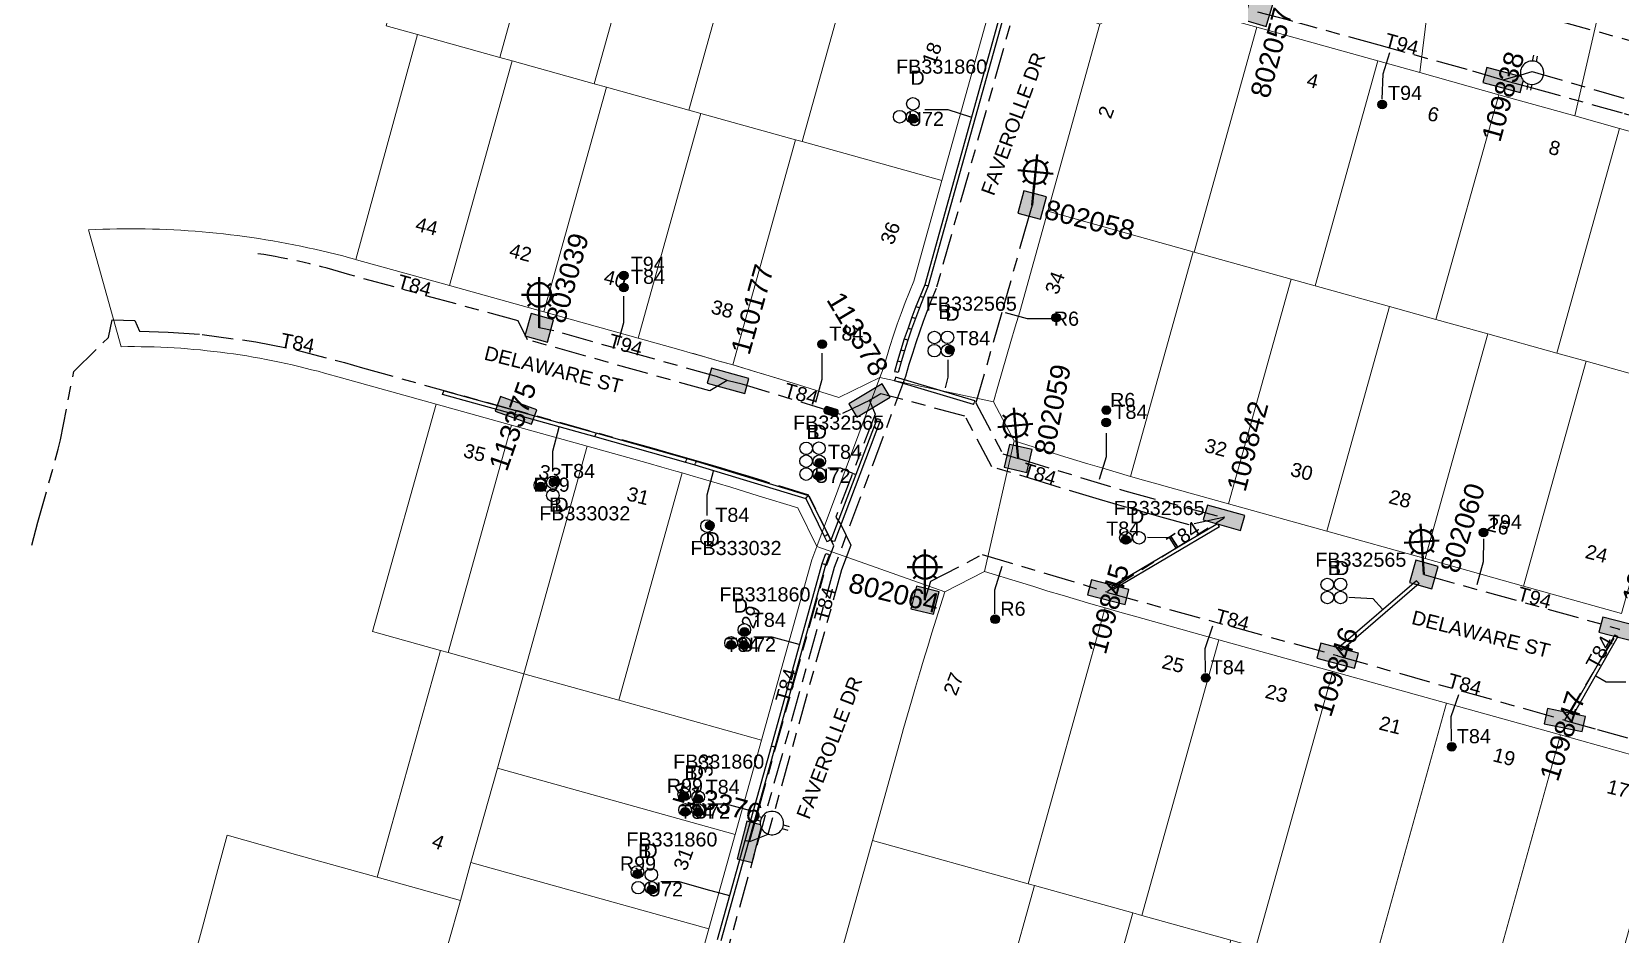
# Model space of a CAD drawing. Header units: metres. Extents: x 289087 to 291245, y 6227587 to 6229773.
# Drawn here: x 290115 to 290317.4, y 6228362.6 to 6228477.6 of the extents above; entities that cross this region are included whole.
import ezdxf
from ezdxf.enums import TextEntityAlignment as Align

# ---------------------------------------------------------------- set-up
doc = ezdxf.new("R2010")
doc.units = ezdxf.units.M
doc.linetypes.add('Cable Exist UG', pattern=[8.2, 4, -1.2, 1.8, -1.2])
for name, color, linetype in [('_User Ducts Config', 7, 'Continuous'), ('Duct_SP_EXT', 7, 'Continuous'), ('Equip_LV_EXT', 7, 'Continuous'), ('Equip_SP_SL_EXT', 7, 'Continuous'), ('Mains_HV_EXT', 7, 'Continuous'), ('Mains_LV_EXT', 7, 'Continuous'), ('Mains_LV_SL_EXT', 7, 'Continuous'), ('SupportsUG_SP_LV_EXT', 7, 'Continuous'), ('SupportsUG_SP_LV_SL_EXT', 7, 'Continuous')]:
    doc.layers.add(name, color=color, linetype=linetype)
doc.layers.add('Cadastre Land Parcels_SP_EXT', color=9, linetype='Continuous', lineweight=5)
doc.layers.add('Cadastre Roads_SP_EXT', color=9, linetype='Continuous', lineweight=5)
doc.styles.add('COLUMN_LABEL', font='arial.ttf')
doc.styles.add('iecARIAL', font='arial.ttf', dxfattribs={"height": 2})
doc.styles.add('POLE_LABEL', font='arial.ttf')
doc.styles.get("Standard").update_dxf_attribs({"font": 'arial.ttf'})

# ---------------------------------------------------------------- blocks, each defined once
blk = doc.blocks.new('COLUMN_EXT')
blk.add_hatch(color=256).paths.add_polyline_path([(-1.49, 1.48), (-1.49, -1.49), (1.48, -1.49), (1.48, 1.48)])
blk.add_lwpolyline([(-1.49, -1.49), (1.48, -1.49), (1.48, 1.48), (-1.49, 1.48)], close=True)
for tag, height, style, flags, p in [('ASSET_NUM', 2.5, 'COLUMN_LABEL', 8, (2, 2)), ('STRUCTURE_PLANT_NUMBER', 0.2, 'POLE_LABEL', 9, (1.81, 0.03)), ('STREET_CODE', 0.2, 'COLUMN_LABEL', 9, (1.81, -0.2))]:
    blk.add_attdef(tag, text='', height=height, dxfattribs=dict(style=style, flags=flags)).set_placement(p, align=Align.MIDDLE_LEFT)
at = {"flags": 9}
for tag, p in [('COLUMN_TYPE', (1.81, -0.4)), ('OWNED_BY', (1.81, -0.6)), ('STATE', (1.81, -0.8)), ('USAGE', (1.81, -1)), ('STREETNAME', (1.81, -1.6)), ('SUBURB', (1.81, -1.8)), ('LEGEND', (1.81, -1.2)), ('LOCATION', (1.81, -1.4)), ('NOTES', (1.81, -2))]:
    blk.add_attdef(tag, text='', height=0.2, dxfattribs=at).set_placement(p, align=Align.MIDDLE_LEFT)
at = {"flags": 1}
blk.add_attdef('Z', (1.81, -2.35), '', height=0.2, dxfattribs=at)
blk = doc.blocks.new('PILLAR_EXT')
blk.add_hatch(color=256).paths.add_polyline_path([(-2.475, 0.99), (-2.475, -0.99), (2.475, -0.99), (2.475, 0.99)])
blk.add_lwpolyline([(-2.475, -0.99), (2.475, -0.99), (2.475, 0.99), (-2.475, 0.99)], close=True)
at = {"style": 'iecARIAL', "flags": 8}
blk.add_attdef('ASSET_NUM', (1.5, 3.5), '', height=2.5, dxfattribs=at)
for tag, p, flags in [('OWNED_BY', (0, -0.2), 9), ('STATE', (0, -0.4), 9), ('SUPPORT_TYPE', (0, -0.6), 9), ('STREETNAME', (0, -1.8), 9), ('SUBURB', (0, -2), 1), ('USAGE', (0, -0.8), 9), ('LEGEND', (0, -1), 9), ('LOCATION', (0, -1.2), 9), ('NOTES', (0, -1.4), 9), ('PARENT', (0, -1.6), 9)]:
    blk.add_attdef(tag, p, '', height=0.2, dxfattribs=dict(flags=flags))
blk = doc.blocks.new('DUCT_EXT')
blk.add_circle((0, 0.8), 0.8)
at = {"flags": 1}
blk.add_attdef('Z', (0, 0), '', height=0.2, dxfattribs=at)
at = {"flags": 9}
for tag, p in [('DUCT_CODE', (0, 0)), ('XSECT_TYPE', (0, -0.2)), ('STATE', (0, -0.6)), ('FB_REFERENCE', (0, -0.4)), ('NOTES', (0, -0.8))]:
    blk.add_attdef(tag, text='', height=0.2, dxfattribs=at).set_placement(p, align=Align.MIDDLE_LEFT)
blk = doc.blocks.new('SL_LANTERN_EXT')
at = {"lineweight": 40}
for p, q in [((0, 1.97), (0, 6.47)), ((-2.25, 4.22), (2.25, 4.22)), ((-1.46, 5.68), (-1.06, 5.28)), ((1.46, 5.68), (1.06, 5.28)), ((-1.46, 2.76), (-1.06, 3.16)), ((0, 0), (0, 2.72)), ((1.46, 2.76), (1.06, 3.16))]:
    blk.add_line(p, q, dxfattribs=at)
blk.add_circle((0, 4.22), 1.5, dxfattribs=at)
at = {"style": 'iecARIAL', "flags": 9}
blk.add_attdef('ASSET_NUM', (1.5, 1.5), '', height=2.5, dxfattribs=at)
for tag, p, height, flags in [('OPERATING_VOLTAGE', (0.98, -1.65), 0.2, 9), ('ORIENTATION', (0.98, -1.85), 0.2, 9), ('OWNED_BY', (0.98, -2.05), 0.2, 9), ('CONSTRUCTED_VOLTAGE', (0.98, -0.65), 0.2, 9), ('CONTROL_TYPE', (0.98, -0.85), 0.2, 9), ('LANTERN_PURPOSE', (0.98, -1.05), 0.2, 9), ('LANTERN_TYPE', (0.98, -1.25), 0.2, 9), ('NO_PHASES', (0.98, -1.45), 0.2, 9), ('LNUMBER', (2.18, -3.25), 2.5, 8), ('STATE', (0.98, -2.25), 0.2, 9), ('USAGE', (0.98, -2.45), 0.2, 9), ('CEXIST', (0.98, -2.65), 0.2, 9), ('CNEW', (0.98, -2.85), 0.2, 9), ('CNUMBER', (0.98, -3.05), 0.2, 9), ('CREMOVE', (0.98, -3.25), 0.2, 9), ('CREPLACE', (0.98, -3.45), 0.2, 9), ('LKINGHEIGHT', (0.98, -3.65), 0.2, 9), ('LBRACKET', (0.98, -3.85), 0.2, 9), ('LBRACKETVOCAB', (0.98, -4.05), 0.2, 9), ('LCATEGORY', (0.98, -4.25), 0.2, 9), ('LCHARGE1', (0.98, -4.45), 0.2, 9), ('LCHARGE1PERCENT', (0.98, -4.65), 0.2, 9), ('LCHARGE2', (0.98, -4.85), 0.2, 9), ('LCHARGE2PERCENT', (0.98, -5.05), 0.2, 9), ('LCHARGE3', (0.98, -5.25), 0.2, 9), ('LCHARGE3PERCENT', (0.98, -5.45), 0.2, 9), ('LEXIST', (0.98, -5.65), 0.2, 9), ('LLAMP', (0.98, -5.85), 0.2, 9), ('LLAMPVOCAB', (0.98, -6.05), 0.2, 9), ('LMAST', (0.98, -6.25), 0.2, 9), ('LMASTVOCAB', (0.98, -6.45), 0.2, 9), ('LNEW', (0.98, -6.65), 0.2, 9), ('LANTNUMBER', (0.98, -6.85), 0.2, 9), ('LOUTREACH', (0.98, -7.25), 0.2, 9), ('LOUTREACHVOCAB', (0.98, -7.45), 0.2, 9), ('LRATECODE', (0.98, -7.65), 0.2, 9), ('LREMOVE', (0.98, -7.85), 0.2, 9), ('LREPLACE', (0.98, -8.05), 0.2, 9), ('LTYPE', (0.98, -8.25), 0.2, 9), ('STREETNAME', (0.98, -9.25), 0.2, 9), ('SUBURB', (0.98, -9.45), 0.2, 1), ('LTYPEVOCAB', (0.98, -8.45), 0.2, 9), ('LEGEND', (0.98, -8.65), 0.2, 9), ('LOCATION', (0.98, -8.85), 0.2, 9), ('NOTES', (0.98, -9.05), 0.2, 9)]:
    blk.add_attdef(tag, p, '', height=height, dxfattribs=dict(flags=flags))
blk = doc.blocks.new('LV_STJ_EXT')
h = blk.add_hatch(color=256)
edge = h.paths.add_edge_path()
edge.add_ellipse((-0.59, 0.13), major_axis=(0.226, 0.226), ratio=1, start_angle=45, end_angle=135)
edge.add_line((-0.91, 0.13), (-0.91, -0.13))
edge.add_ellipse((-0.59, -0.13), major_axis=(0.226, 0.226), ratio=1, start_angle=135, end_angle=225)
edge.add_line((-0.59, -0.45), (0.59, -0.45))
edge.add_ellipse((0.59, -0.13), major_axis=(-0.226, 0.226), ratio=1, start_angle=135, end_angle=225)
edge.add_line((0.91, -0.13), (0.91, 0.13))
edge.add_ellipse((0.59, 0.13), major_axis=(-0.226, 0.226), ratio=1, start_angle=225, end_angle=315)
edge.add_line((0.59, 0.45), (-0.59, 0.45))
blk.add_lwpolyline([(-0.91, 0.13), (-0.91, -0.13, 0.414214), (-0.59, -0.45), (0.59, -0.45, 0.414214), (0.91, -0.13), (0.91, 0.13, 0.414214), (0.59, 0.45), (-0.59, 0.45, 0.414214)], format="xyb", close=True)
at = {"flags": 1}
blk.add_attdef('Z', (0, 0), '', height=0.2, dxfattribs=at)
at = {"flags": 9}
for tag, p in [('ORIENTATION', (0, 0)), ('USAGE', (0, -0.2)), ('LEGEND', (0, -0.4)), ('NOTES', (0, -0.6))]:
    blk.add_attdef(tag, text='', height=0.2, dxfattribs=at).set_placement(p, align=Align.MIDDLE_LEFT)
blk = doc.blocks.new('LV_UG_LINKS_OPEN_EXT')
for p, q in [((-0.25, 1.47), (-0.25, 2.22)), ((0.25, 1.47), (0.25, 2.22)), ((-0.25, -1.47), (-0.25, -2.22)), ((0.25, -1.47), (0.25, -2.22))]:
    blk.add_line(p, q)
at = {"flags": 9}
for tag, p in [('ACTUAL_STATUS', (0, 0)), ('CONSTRUCTED_VOLTAGE', (0, -0.2)), ('OPERATING_VOLTAGE', (0, -0.6)), ('ORIENTATION', (0, -0.8)), ('STATE', (0, -1)), ('SWITCH_TYPE', (0, -1.2)), ('NO_PHASES', (0, -0.4)), ('USAGE', (0, -1.4)), ('NOTES', (0, -1.6))]:
    blk.add_attdef(tag, text='', height=0.2, dxfattribs=at).set_placement(p, align=Align.MIDDLE_LEFT)
at = {"flags": 1}
blk.add_attdef('Z', (0, 0), '', height=0.2, dxfattribs=at)
blk.add_wipeout([(-0.25, 1.47), (-0.43, 1.43), (-0.61, 1.36), (-0.77, 1.28), (-0.93, 1.17), (-1.07, 1.05), (-1.19, 0.9), (-1.29, 0.75), (-1.38, 0.58), (-1.44, 0.4), (-1.48, 0.22), (-1.49, 0.03), (-1.49, -0.16), (-1.45, -0.34), (-1.4, -0.52), (-1.32, -0.69), (-1.23, -0.85), (-1.11, -1), (-0.98, -1.13), (-0.83, -1.24), (-0.66, -1.34), (-0.49, -1.41), (-0.31, -1.46), (-0.13, -1.49), (0.06, -1.49), (0.25, -1.47), (0.43, -1.43), (0.61, -1.36), (0.77, -1.28), (0.93, -1.17), (1.07, -1.05), (1.19, -0.9), (1.29, -0.75), (1.38, -0.58), (1.44, -0.4), (1.48, -0.22), (1.49, -0.03), (1.49, 0.16), (1.45, 0.34), (1.4, 0.52), (1.32, 0.69), (1.23, 0.85), (1.11, 1), (0.98, 1.13), (0.83, 1.24), (0.66, 1.34), (0.49, 1.41), (0.31, 1.46), (0.13, 1.49), (-0.06, 1.49)])
blk.add_lwpolyline([(0, -1.49, 1), (0, 1.49, 1)], format="xyb", close=True)
blk = doc.blocks.new('CABLE_LARGE_EXT')
h = blk.add_hatch(color=256)
edge = h.paths.add_edge_path()
edge.add_arc((0, 0.55), 0.55, 0, 360)
blk.add_circle((0, 0.55), 0.55)
at = {"flags": 1}
blk.add_attdef('Z', (0, 0), '', height=0.2, dxfattribs=at)
at = {"flags": 9}
for tag, p in [('COND_CODE', (0, 0)), ('STATE', (0, -0.4)), ('XSECT_SIZE', (0, -0.6)), ('FB_REFERENCE', (0, -0.2)), ('NOTES', (0, -0.8))]:
    blk.add_attdef(tag, text='', height=0.2, dxfattribs=at).set_placement(p, align=Align.MIDDLE_LEFT)

msp = doc.modelspace()

# ---------------------------------------------------------------- linework, layer by layer
at = {"layer": '_User Ducts Config'}
for points in [[(290287.1, 6228468.99), (290287.19, 6228472.22), (290288.05, 6228474.94)], [(290228.8, 6228467.69), (290231.72, 6228467.69), (290234.6, 6228466.77)], [(290190.41, 6228443.88), (290190.41, 6228440.52), (290189.61, 6228437.63)], [(290244.95, 6228440.99), (290241.9, 6228440.99), (290239.08, 6228441.78)], [(290215.68, 6228436.64), (290215.68, 6228433.28), (290214.86, 6228430.35)], [(290231.74, 6228435.79), (290231.74, 6228433.59), (290231.38, 6228432.2)], [(290181.4, 6228421.53), (290181.4, 6228424.13), (290182.21, 6228427.18)], [(290251.91, 6228426.43), (290251.9, 6228423.4), (290251.03, 6228420.54)], [(290216.45, 6228422.03), (290218.06, 6228422.02), (290219.87, 6228421.22)], [(290201.06, 6228415.95), (290201.08, 6228418.56), (290201.88, 6228421.61)], [(290257.19, 6228413.17), (290259.94, 6228413.15), (290260.73, 6228411.88)], [(290299.99, 6228412.96), (290299.97, 6228410.02), (290299.15, 6228407.12)], [(290237.72, 6228403.41), (290237.72, 6228406.45), (290238.67, 6228409.49)], [(290282.85, 6228405.54), (290285.87, 6228405.35), (290287.12, 6228403.99)], [(290264.55, 6228395.94), (290264.52, 6228399), (290265.5, 6228401.86)], [(290207, 6228400.48), (290209.32, 6228400.49), (290212.73, 6228399.54)], [(290318.12, 6228394.69), (290315.64, 6228394.7), (290314.33, 6228395.45)], [(290295.9, 6228387.16), (290295.86, 6228390.31), (290296.86, 6228393.14)], [(290195.16, 6228369.27), (290197.48, 6228369.27), (290200.89, 6228368.32), (290203.9, 6228367.49)]]:
    msp.add_lwpolyline(points, dxfattribs=at)
at = {"layer": 'Cadastre Land Parcels_SP_EXT', "linetype": 'Continuous'}
for points in [[(290182.6, 6228503), (290177.52, 6228504.42), (290176.84, 6228504.61), (290176.16, 6228504.81), (290175.48, 6228505.02), (290174.81, 6228505.24), (290174.13, 6228505.46), (290173.46, 6228505.69), (290172.79, 6228505.93), (290172.13, 6228506.17), (290171.46, 6228506.43), (290170.8, 6228506.69), (290170.14, 6228506.95), (290169.49, 6228507.23), (290168.84, 6228507.51), (290168.35, 6228507.73), (290160.17, 6228478.37), (290164.15, 6228477.26), (290174.62, 6228474.34), (290182.6, 6228503)], [(290194.65, 6228499.64), (290182.6, 6228503), (290174.62, 6228474.34), (290176.19, 6228473.9), (290186.66, 6228470.98), (290194.65, 6228499.64)], [(290206.69, 6228496.29), (290194.65, 6228499.64), (290186.66, 6228470.98), (290188.23, 6228470.54), (290198.71, 6228467.62), (290206.69, 6228496.29)], [(290221.14, 6228492.26), (290206.69, 6228496.29), (290198.71, 6228467.62), (290200.27, 6228467.19), (290212.31, 6228463.84), (290213.15, 6228463.61), (290221.14, 6228492.26)], [(290237.88, 6228483.44), (290236.97, 6228486.43), (290234.63, 6228488.5), (290221.14, 6228492.26), (290213.15, 6228463.61), (290230.97, 6228458.64), (290237.88, 6228483.44)], [(290271.11, 6228478.18), (290257.27, 6228482.04), (290251.11, 6228478.56), (290244.46, 6228454.73), (290262.98, 6228449.57), (290263.12, 6228449.52), (290271.11, 6228478.18)], [(290176.19, 6228473.9), (290174.62, 6228474.34), (290164.15, 6228477.26), (290156.27, 6228448.58), (290156.38, 6228448.55), (290168.21, 6228445.25), (290176.19, 6228473.9)], [(290286.52, 6228473.88), (290271.11, 6228478.18), (290263.12, 6228449.52), (290275.49, 6228446.07), (290278.53, 6228445.23), (290286.52, 6228473.88)], [(290188.23, 6228470.54), (290186.66, 6228470.98), (290176.19, 6228473.9), (290168.21, 6228445.25), (290180.25, 6228441.89), (290188.23, 6228470.54)], [(290301.93, 6228469.58), (290291.87, 6228472.39), (290286.52, 6228473.88), (290278.53, 6228445.23), (290288.02, 6228442.58), (290293.94, 6228440.93), (290301.93, 6228469.58)], [(290200.27, 6228467.19), (290198.71, 6228467.62), (290188.23, 6228470.54), (290180.25, 6228441.89), (290192.28, 6228438.53), (290200.27, 6228467.19)], [(290317.34, 6228465.29), (290311.63, 6228466.88), (290301.93, 6228469.58), (290293.94, 6228440.93), (290300.54, 6228439.09), (290309.36, 6228436.63), (290317.34, 6228465.29)], [(290212.31, 6228463.84), (290200.27, 6228467.19), (290192.28, 6228438.53), (290197.47, 6228437.09), (290199.18, 6228436.61), (290200.89, 6228436.12), (290202.61, 6228435.63), (290204.31, 6228435.13), (290212.31, 6228463.84)], [(290332.75, 6228461), (290317.34, 6228465.29), (290309.36, 6228436.63), (290313.06, 6228435.6), (290324.77, 6228432.34), (290332.75, 6228461)], [(290223.08, 6228433.54), (290223.49, 6228434.62), (290223.9, 6228436.06), (290224.34, 6228437.49), (290224.79, 6228438.91), (290225.27, 6228440.31), (290225.77, 6228441.71), (290226.3, 6228443.09), (290226.84, 6228444.47), (290227.4, 6228445.83), (290230.97, 6228458.64), (290213.15, 6228463.61), (290212.31, 6228463.84), (290204.31, 6228435.13), (290205.86, 6228434.68), (290207.41, 6228434.21), (290208.95, 6228433.74), (290210.5, 6228433.27), (290212.04, 6228432.79), (290217.86, 6228430.98), (290223.08, 6228433.54)], [(290262.98, 6228449.57), (290244.46, 6228454.73), (290240.89, 6228441.91), (290240.32, 6228440.01), (290239.75, 6228438.1), (290239.19, 6228436.19), (290238.64, 6228434.28), (290238.09, 6228432.37), (290237.55, 6228430.45), (290240.2, 6228425.44), (290245.96, 6228423.65), (290247.76, 6228423.09), (290249.57, 6228422.54), (290251.37, 6228422), (290253.18, 6228421.46), (290254.99, 6228420.92), (290262.98, 6228449.57)], [(290275.49, 6228446.07), (290263.12, 6228449.52), (290262.98, 6228449.57), (290254.99, 6228420.92), (290256.67, 6228420.44), (290258.36, 6228419.96), (290260.04, 6228419.49), (290267.51, 6228417.42), (290275.49, 6228446.07)], [(290288.02, 6228442.58), (290278.53, 6228445.23), (290275.49, 6228446.07), (290267.51, 6228417.42), (290280.03, 6228413.93), (290288.02, 6228442.58)], [(290300.54, 6228439.09), (290293.94, 6228440.93), (290288.02, 6228442.58), (290280.03, 6228413.93), (290292.55, 6228410.44), (290300.54, 6228439.09)], [(290313.06, 6228435.6), (290309.36, 6228436.63), (290300.54, 6228439.09), (290292.55, 6228410.44), (290305.08, 6228406.95), (290313.06, 6228435.6)], [(290325.59, 6228432.11), (290324.77, 6228432.34), (290313.06, 6228435.6), (290305.08, 6228406.95), (290317.6, 6228403.45), (290325.59, 6228432.11)], [(290176.14, 6228427.45), (290166.51, 6228430.13), (290158.43, 6228401.15), (290167.09, 6228398.74), (290168.05, 6228398.47), (290176.14, 6228427.45)], [(290185.77, 6228424.77), (290176.14, 6228427.45), (290168.05, 6228398.47), (290177.68, 6228395.78), (290185.77, 6228424.77)], [(290197.89, 6228421.37), (290197.07, 6228421.61), (290195.3, 6228422.11), (290193.53, 6228422.6), (290185.77, 6228424.77), (290177.68, 6228395.78), (290189.81, 6228392.39), (290197.89, 6228421.37)], [(290214.38, 6228410.27), (290215.02, 6228411.98), (290212.6, 6228416.9), (290207.58, 6228418.46), (290205.83, 6228419.01), (290204.09, 6228419.54), (290202.34, 6228420.07), (290200.59, 6228420.59), (290198.83, 6228421.1), (290197.89, 6228421.37), (290189.81, 6228392.39), (290207.98, 6228387.32), (290214.38, 6228410.27)], [(290251.76, 6228404.17), (290249.94, 6228404.69), (290248.12, 6228405.23), (290246.31, 6228405.77), (290244.49, 6228406.31), (290242.68, 6228406.87), (290240.87, 6228407.43), (290236.42, 6228408.81), (290231.36, 6228406.2), (290230.8, 6228404.47), (290230.25, 6228402.73), (290229.71, 6228401), (290229.17, 6228399.26), (290228.64, 6228397.52), (290228.12, 6228395.78), (290227.6, 6228394.04), (290227.09, 6228392.29), (290226.59, 6228390.54), (290226.09, 6228388.79), (290225.61, 6228387.04), (290222.11, 6228374.52), (290241.95, 6228368.99), (290251.76, 6228404.17)], [(290266.27, 6228400.11), (290255.51, 6228403.11), (290253.64, 6228403.63), (290251.76, 6228404.17), (290241.95, 6228368.99), (290242.77, 6228368.77), (290255.29, 6228365.28), (290256.47, 6228364.95), (290266.27, 6228400.11)], [(290280.79, 6228396.06), (290266.27, 6228400.11), (290256.47, 6228364.95), (290267.81, 6228361.79), (290270.98, 6228360.9), (290280.79, 6228396.06)], [(290170.96, 6228371.69), (290174.32, 6228383.74), (290177.68, 6228395.78), (290168.05, 6228398.47), (290167.09, 6228398.74), (290159.02, 6228369.83), (290169.62, 6228366.88), (290170.96, 6228371.69)], [(290207.98, 6228387.32), (290189.81, 6228392.39), (290177.68, 6228395.78), (290174.32, 6228383.74), (290204.63, 6228375.29), (290207.98, 6228387.32)], [(290295.3, 6228392.02), (290280.79, 6228396.06), (290270.98, 6228360.9), (290280.33, 6228358.29), (290285.5, 6228356.85), (290295.3, 6228392.02)], [(290309.82, 6228387.97), (290295.3, 6228392.02), (290285.5, 6228356.85), (290292.85, 6228354.8), (290300.02, 6228352.81), (290309.82, 6228387.97)], [(290324.33, 6228383.92), (290309.82, 6228387.97), (290300.02, 6228352.81), (290305.38, 6228351.31), (290314.53, 6228348.76), (290324.33, 6228383.92)], [(290204.63, 6228375.29), (290174.32, 6228383.74), (290170.96, 6228371.69), (290201.27, 6228363.25), (290204.63, 6228375.29)], [(290242.77, 6228368.77), (290241.95, 6228368.99), (290222.11, 6228374.52), (290213.38, 6228343.21), (290216.16, 6228338.29), (290232.96, 6228333.6), (290242.77, 6228368.77)], [(290255.29, 6228365.28), (290242.77, 6228368.77), (290232.96, 6228333.6), (290245.49, 6228330.11), (290255.29, 6228365.28)], [(290267.81, 6228361.79), (290256.47, 6228364.95), (290255.29, 6228365.28), (290245.49, 6228330.11), (290258.01, 6228326.62), (290267.81, 6228361.79)]]:
    msp.add_lwpolyline(points, close=True, dxfattribs=at)
msp.add_lwpolyline([(290197.15, 6228348.46), (290201.27, 6228363.25), (290170.96, 6228371.69), (290169.62, 6228366.88), (290168.07, 6228361.35)], dxfattribs=at)
at = {"layer": 'Cadastre Roads_SP_EXT', "linetype": 'Continuous'}
for points in [[(290293.63, 6228486.6), (290282.06, 6228489.82), (290270.02, 6228493.16), (290260.39, 6228495.83), (290257.27, 6228482.04), (290271.11, 6228478.18), (290286.52, 6228473.88), (290291.87, 6228472.39), (290293.63, 6228486.6)], [(290238.09, 6228432.37), (290238.64, 6228434.28), (290239.19, 6228436.19), (290239.75, 6228438.1), (290240.32, 6228440.01), (290240.89, 6228441.91), (290244.46, 6228454.73), (290251.11, 6228478.56), (290237.88, 6228483.44), (290230.97, 6228458.64), (290227.4, 6228445.83), (290226.84, 6228444.47), (290226.3, 6228443.09), (290225.77, 6228441.71), (290225.27, 6228440.31), (290224.79, 6228438.91), (290224.34, 6228437.49), (290223.9, 6228436.06), (290223.49, 6228434.62), (290223.08, 6228433.54), (290237.55, 6228430.45), (290238.09, 6228432.37)], [(290363, 6228467.26), (290354.31, 6228469.68), (290339.86, 6228473.71), (290325.41, 6228477.74), (290314.82, 6228480.69), (290311.63, 6228466.88), (290317.34, 6228465.29), (290332.75, 6228461), (290348.16, 6228456.71), (290360.67, 6228453.22), (290363, 6228467.26)], [(290212.04, 6228432.79), (290210.5, 6228433.27), (290210.23, 6228433.35), (290208.95, 6228433.74), (290208.41, 6228433.91), (290207.41, 6228434.21), (290206.6, 6228434.45), (290205.86, 6228434.68), (290204.78, 6228435), (290204.31, 6228435.13), (290202.95, 6228435.53), (290202.61, 6228435.63), (290201.13, 6228436.06), (290200.89, 6228436.12), (290199.3, 6228436.58), (290199.18, 6228436.61), (290197.47, 6228437.09), (290192.28, 6228438.53), (290180.25, 6228441.89), (290168.21, 6228445.25), (290156.38, 6228448.55), (290156.27, 6228448.58), (290155.5, 6228448.79), (290154.62, 6228449.02), (290153.74, 6228449.25), (290152.85, 6228449.47), (290151.96, 6228449.68), (290151.08, 6228449.88), (290150.19, 6228450.08), (290149.29, 6228450.27), (290148.4, 6228450.45), (290147.5, 6228450.62), (290146.61, 6228450.78), (290145.71, 6228450.94), (290144.81, 6228451.1), (290143.91, 6228451.24), (290143.02, 6228451.37), (290142.12, 6228451.5), (290141.22, 6228451.62), (290140.32, 6228451.73), (290139.42, 6228451.83), (290138.51, 6228451.93), (290137.61, 6228452.02), (290136.71, 6228452.1), (290135.8, 6228452.17), (290134.9, 6228452.24), (290133.99, 6228452.3), (290133.09, 6228452.35), (290132.18, 6228452.39), (290131.27, 6228452.43), (290130.37, 6228452.45), (290129.46, 6228452.47), (290128.56, 6228452.49), (290127.65, 6228452.49), (290126.75, 6228452.48), (290125.85, 6228452.47), (290124.94, 6228452.45), (290124.04, 6228452.43), (290123.13, 6228452.39), (290122.23, 6228452.35), (290126.37, 6228437.46), (290127.21, 6228437.47), (290128.06, 6228437.47), (290128.91, 6228437.46), (290129.75, 6228437.44), (290130.6, 6228437.42), (290131.44, 6228437.39), (290132.29, 6228437.35), (290133.13, 6228437.3), (290133.98, 6228437.25), (290134.82, 6228437.19), (290135.66, 6228437.12), (290136.51, 6228437.04), (290137.35, 6228436.95), (290138.19, 6228436.86), (290139.03, 6228436.76), (290139.87, 6228436.65), (290140.71, 6228436.53), (290141.54, 6228436.41), (290142.38, 6228436.28), (290143.21, 6228436.14), (290144.05, 6228435.99), (290144.88, 6228435.83), (290145.71, 6228435.67), (290146.54, 6228435.5), (290147.36, 6228435.32), (290148.19, 6228435.14), (290149.01, 6228434.94), (290149.83, 6228434.74), (290150.65, 6228434.53), (290151.47, 6228434.32), (290152.29, 6228434.09), (290154.45, 6228433.49), (290166.51, 6228430.13), (290176.14, 6228427.45), (290185.77, 6228424.77), (290193.53, 6228422.6), (290195.3, 6228422.11), (290197.07, 6228421.61), (290197.89, 6228421.37), (290198.83, 6228421.1), (290200.59, 6228420.59), (290202.34, 6228420.07), (290204.09, 6228419.54), (290205.83, 6228419.01), (290207.58, 6228418.46), (290212.6, 6228416.9), (290215.02, 6228411.98), (290223.08, 6228433.54), (290217.86, 6228430.98), (290212.04, 6228432.79)], [(290222.11, 6228374.52), (290225.61, 6228387.04), (290226.09, 6228388.79), (290226.59, 6228390.54), (290227.09, 6228392.29), (290227.6, 6228394.04), (290228.12, 6228395.78), (290228.64, 6228397.52), (290229.17, 6228399.26), (290229.71, 6228401), (290230.25, 6228402.73), (290230.8, 6228404.47), (290231.36, 6228406.2), (290215.02, 6228411.98), (290214.38, 6228410.27), (290207.98, 6228387.32), (290204.63, 6228375.29), (290201.27, 6228363.25), (290197.15, 6228348.46), (290213.38, 6228343.21), (290222.11, 6228374.52)]]:
    msp.add_lwpolyline(points, close=True, dxfattribs=at)
for points in [[(290317.6, 6228403.45), (290305.08, 6228406.95), (290292.55, 6228410.44), (290280.03, 6228413.93), (290267.51, 6228417.42), (290260.04, 6228419.49), (290258.36, 6228419.96), (290256.67, 6228420.44), (290254.99, 6228420.92), (290253.18, 6228421.46), (290251.37, 6228422), (290249.57, 6228422.54), (290247.76, 6228423.09), (290245.96, 6228423.65), (290240.2, 6228425.44), (290236.42, 6228408.81), (290240.87, 6228407.43), (290242.68, 6228406.87), (290244.49, 6228406.31), (290246.31, 6228405.77), (290248.12, 6228405.23), (290249.94, 6228404.69), (290251.76, 6228404.17), (290253.64, 6228403.63), (290255.51, 6228403.11), (290266.27, 6228400.11), (290280.79, 6228396.06), (290295.3, 6228392.02), (290309.82, 6228387.97), (290324.33, 6228383.92)], [(290168.07, 6228361.35), (290169.62, 6228366.88), (290159.02, 6228369.83), (290148.91, 6228372.66), (290139.87, 6228375.18), (290138.71, 6228370.82), (290136.73, 6228363.48), (290135.65, 6228359.45)]]:
    msp.add_lwpolyline(points, dxfattribs=at)
at = {"layer": 'Duct_SP_EXT'}
for p, q in [((290239.28, 6228482.94), (290228.79, 6228445.36)), ((290239.76, 6228482.88), (290229.24, 6228445.2)), ((290228.79, 6228445.36), (290228.19, 6228443.92)), ((290229.24, 6228445.2), (290228.64, 6228443.75)), ((290228.79, 6228445.36), (290229.01, 6228445.28)), ((290229.24, 6228445.2), (290229.01, 6228445.28)), ((290227.66, 6228442.57), (290227.15, 6228441.21)), ((290228.11, 6228442.4), (290227.6, 6228441.04)), ((290228.19, 6228443.92), (290227.66, 6228442.57)), ((290227.66, 6228442.57), (290227.88, 6228442.49)), ((290228.11, 6228442.4), (290227.88, 6228442.49)), ((290228.64, 6228443.75), (290228.11, 6228442.4)), ((290228.19, 6228443.92), (290228.42, 6228443.83)), ((290228.64, 6228443.75), (290228.42, 6228443.83)), ((290227.15, 6228441.21), (290226.66, 6228439.83)), ((290227.6, 6228441.04), (290227.11, 6228439.68)), ((290227.15, 6228441.21), (290227.37, 6228441.13)), ((290227.6, 6228441.04), (290227.37, 6228441.13)), ((290226.18, 6228438.45), (290225.73, 6228437.05)), ((290226.66, 6228439.83), (290226.18, 6228438.45)), ((290226.18, 6228438.45), (290226.41, 6228438.37)), ((290226.64, 6228438.3), (290226.19, 6228436.91)), ((290226.64, 6228438.3), (290226.41, 6228438.37)), ((290227.11, 6228439.68), (290226.64, 6228438.3)), ((290226.66, 6228439.83), (290226.88, 6228439.75)), ((290227.11, 6228439.68), (290226.88, 6228439.75)), ((290225.73, 6228437.05), (290225.31, 6228435.65)), ((290225.73, 6228437.05), (290225.96, 6228436.98)), ((290226.19, 6228436.91), (290225.77, 6228435.51)), ((290226.19, 6228436.91), (290225.96, 6228436.98)), ((290225.31, 6228435.65), (290224.92, 6228434.31)), ((290224.92, 6228434.31), (290225.15, 6228434.25)), ((290225.38, 6228434.18), (290225.15, 6228434.25)), ((290225.31, 6228435.65), (290225.54, 6228435.58)), ((290225.77, 6228435.51), (290225.38, 6228434.18)), ((290225.77, 6228435.51), (290225.54, 6228435.58)), ((290167.48, 6228431.83), (290167.41, 6228431.6)), ((290176.68, 6228429.28), (290167.48, 6228431.83)), ((290224.93, 6228433.1), (290225, 6228433.33)), ((290235.02, 6228430.09), (290224.93, 6228433.1)), ((290225.07, 6228433.56), (290225, 6228433.33)), ((290235.16, 6228430.55), (290225.07, 6228433.56)), ((290167.35, 6228431.37), (290167.41, 6228431.6)), ((290176.55, 6228428.82), (290167.35, 6228431.37)), ((290235.02, 6228430.09), (290235.09, 6228430.32)), ((290235.16, 6228430.55), (290235.09, 6228430.32)), ((290176.55, 6228428.82), (290176.62, 6228429.05)), ((290176.55, 6228428.82), (290176.62, 6228429.05)), ((290186.78, 6228425.99), (290176.55, 6228428.82)), ((290176.68, 6228429.28), (290176.62, 6228429.05)), ((290176.68, 6228429.28), (290176.62, 6228429.05)), ((290186.91, 6228426.45), (290176.68, 6228429.28)), ((290222.71, 6228428.32), (290216.84, 6228412.78)), ((290223.16, 6228428.15), (290217.29, 6228412.61)), ((290222.71, 6228428.32), (290222.94, 6228428.23)), ((290223.16, 6228428.15), (290222.94, 6228428.23)), ((290186.74, 6228426), (290186.81, 6228426.23)), ((290186.74, 6228426), (290198.32, 6228422.74)), ((290186.78, 6228425.99), (290186.84, 6228426.22)), ((290186.87, 6228426.46), (290186.81, 6228426.23)), ((290186.91, 6228426.45), (290186.84, 6228426.22)), ((290186.87, 6228426.46), (290198.46, 6228423.2)), ((290198.32, 6228422.74), (290198.39, 6228422.97)), ((290198.32, 6228422.74), (290199.5, 6228422.39)), ((290198.46, 6228423.2), (290198.39, 6228422.97)), ((290198.46, 6228423.2), (290199.64, 6228422.85)), ((290199.5, 6228422.39), (290199.57, 6228422.62)), ((290199.5, 6228422.39), (290199.57, 6228422.62)), ((290199.5, 6228422.39), (290199.5, 6228422.39)), ((290199.5, 6228422.39), (290213.64, 6228418.11)), ((290199.64, 6228422.85), (290199.57, 6228422.62)), ((290199.64, 6228422.85), (290199.57, 6228422.62)), ((290199.64, 6228422.85), (290199.64, 6228422.85)), ((290199.64, 6228422.85), (290213.98, 6228418.5)), ((290213.64, 6228418.11), (290213.81, 6228418.3)), ((290213.64, 6228418.11), (290215.99, 6228413.31)), ((290213.98, 6228418.5), (290213.81, 6228418.3)), ((290213.98, 6228418.5), (290216.42, 6228413.52)), ((290266.1, 6228414.9), (290252.61, 6228406.91)), ((290266.35, 6228414.48), (290252.85, 6228406.5)), ((290266.1, 6228414.9), (290266.22, 6228414.69)), ((290266.35, 6228414.48), (290266.22, 6228414.69)), ((290215.99, 6228413.31), (290216.21, 6228413.41)), ((290215.99, 6228413.31), (290216.33, 6228412.61)), ((290216.42, 6228413.52), (290216.21, 6228413.41)), ((290216.33, 6228412.61), (290216.55, 6228412.72)), ((290216.42, 6228413.52), (290216.76, 6228412.83)), ((290216.76, 6228412.83), (290216.55, 6228412.72)), ((290216.84, 6228412.78), (290217.07, 6228412.69)), ((290217.29, 6228412.61), (290217.07, 6228412.69)), ((290209.25, 6228386.56), (290215.73, 6228409.82)), ((290209.71, 6228386.43), (290216.19, 6228409.67)), ((290215.73, 6228409.82), (290216.2, 6228411.11)), ((290215.73, 6228409.82), (290215.96, 6228409.75)), ((290216.19, 6228409.67), (290215.96, 6228409.75)), ((290216.19, 6228409.67), (290216.65, 6228410.94)), ((290216.2, 6228411.11), (290216.43, 6228411.02)), ((290216.65, 6228410.94), (290216.43, 6228411.02)), ((290291.47, 6228407.62), (290281.57, 6228399.1)), ((290291.47, 6228407.62), (290291.63, 6228407.44)), ((290252.61, 6228406.91), (290252.73, 6228406.7)), ((290252.85, 6228406.5), (290252.73, 6228406.7)), ((290291.79, 6228407.26), (290281.88, 6228398.74)), ((290291.79, 6228407.26), (290291.63, 6228407.44)), ((290316.71, 6228400.74), (290310.99, 6228390.75)), ((290317.13, 6228400.5), (290311.4, 6228390.52)), ((290316.71, 6228400.74), (290316.92, 6228400.62)), ((290317.13, 6228400.5), (290316.92, 6228400.62)), ((290281.57, 6228399.1), (290281.73, 6228398.92)), ((290281.88, 6228398.74), (290281.73, 6228398.92)), ((290310.99, 6228390.75), (290311.2, 6228390.64)), ((290311.4, 6228390.52), (290311.2, 6228390.64)), ((290209.25, 6228386.56), (290209.48, 6228386.5)), ((290209.25, 6228386.56), (290209.48, 6228386.5)), ((290209.71, 6228386.43), (290209.48, 6228386.5)), ((290209.71, 6228386.43), (290209.48, 6228386.5))]:
    msp.add_line(p, q, dxfattribs=at)
at = {"layer": 'Mains_LV_EXT', "linetype": 'Cable Exist UG'}
for points in [[(290302.49, 6228471.44), (290297.9, 6228472.78), (290297.9, 6228472.78), (290286.7, 6228475.89), (290275, 6228479.12), (290271.25, 6228480.11)], [(290114.99, 6228412.18), (290115.77, 6228415.09), (290115.77, 6228415.09), (290118.37, 6228424.39), (290118.63, 6228425.57), (290118.63, 6228425.57), (290120.35, 6228434.28), (290124.75, 6228438.64), (290125.24, 6228440.88), (290128.14, 6228440.81), (290128.73, 6228439.44), (290132.39, 6228439.33), (290136.71, 6228439.01), (290143.54, 6228438.09), (290148.64, 6228437.07), (290154.83, 6228435.43), (290157.15, 6228434.77), (290157.15, 6228434.77), (290175.95, 6228429.54), (290176.69, 6228429.34)], [(290203.73, 6228433.11), (290202.27, 6228433.65), (290181.5, 6228439.48), (290179.67, 6228439.85)], [(290216.86, 6228429.2), (290205.5, 6228432.7), (290203.73, 6228433.11)], [(290221.91, 6228430.68), (290218.06, 6228428.83), (290216.86, 6228429.2)], [(290267.04, 6228415.71), (290262.5, 6228414.75), (290262.5, 6228414.75), (290258.9, 6228415.75), (290254.53, 6228416.98), (290251.06, 6228417.99), (290251.06, 6228417.99), (290244.71, 6228419.89), (290237.34, 6228422.15), (290233.91, 6228428.61), (290223.2, 6228431.47), (290221.74, 6228430.6)], [(290310.39, 6228389.81), (290314.51, 6228388.66), (290314.51, 6228388.66), (290338.31, 6228381.99), (290341.35, 6228392.67), (290344.36, 6228391.89), (290344.36, 6228391.89), (290345.79, 6228391.5), (290353.51, 6228395.88), (290359.24, 6228416.45), (290352.12, 6228422.37)], [(290252.06, 6228406.29), (290266.93, 6228415.65)], [(290292.4, 6228408.41), (290317.32, 6228401.45)], [(290252.09, 6228406.13), (290281.41, 6228398.08)], [(290310.35, 6228389.87), (290317.32, 6228401.45)], [(290281.38, 6228398.06), (290310.35, 6228389.87)]]:
    msp.add_lwpolyline(points, dxfattribs=at)
msp.add_lwpolyline([(290203.61, 6228433.14), (290201.38, 6228431.83), (290201.38, 6228431.83), (290178.16, 6228438.34), (290176.98, 6228440.74), (290176.98, 6228440.74), (290155.54, 6228446.61), (290155.52, 6228446.62), (290155.52, 6228446.62, 0.037179), (290143.8, 6228449.31)], format="xyb", dxfattribs=at)
at = {"layer": 'Mains_LV_SL_EXT', "linetype": 'Cable Exist UG'}
for points in [[(290242.47, 6228455.52), (290241.96, 6228453.77), (290241.96, 6228453.77), (290238.62, 6228441.83), (290235.29, 6228430.29), (290238.73, 6228423.81), (290240.7, 6228423.22)], [(290240.78, 6228423.19), (290254.29, 6228419.08), (290254.29, 6228419.08), (290266.93, 6228415.65)], [(290228.81, 6228405.14), (290229.57, 6228407.57), (290229.57, 6228407.57), (290236.12, 6228410.97), (290252.17, 6228406.17)]]:
    msp.add_lwpolyline(points, dxfattribs=at)

# ---------------------------------------------------------------- block references
at = {"layer": '_User Ducts Config'}
for name, p in [('DUCT_EXT', (290227.28, 6228467.62)), ('CABLE_LARGE_EXT', (290287.07, 6228467.79)), ('DUCT_EXT', (290225.59, 6228465.97)), ('DUCT_EXT', (290227.26, 6228465.95)), ('CABLE_LARGE_EXT', (290227.28, 6228465.98)), ('CABLE_LARGE_EXT', (290190.44, 6228445.99)), ('CABLE_LARGE_EXT', (290190.44, 6228444.46)), ('CABLE_LARGE_EXT', (290245.53, 6228440.61)), ('CABLE_LARGE_EXT', (290215.71, 6228437.22)), ('CABLE_LARGE_EXT', (290231.98, 6228436.52)), ('CABLE_LARGE_EXT', (290251.93, 6228428.82)), ('CABLE_LARGE_EXT', (290251.91, 6228427.24)), ('DUCT_EXT', (290213.68, 6228423.71)), ('DUCT_EXT', (290215.31, 6228423.73)), ('DUCT_EXT', (290213.67, 6228422.07)), ('DUCT_EXT', (290213.68, 6228420.42)), ('DUCT_EXT', (290215.34, 6228422.07)), ('DUCT_EXT', (290215.35, 6228420.42)), ('CABLE_LARGE_EXT', (290215.36, 6228422.09)), ('DUCT_EXT', (290179.8, 6228419)), ('CABLE_LARGE_EXT', (290179.87, 6228419.09)), ('DUCT_EXT', (290181.39, 6228419.37)), ('CABLE_LARGE_EXT', (290181.73, 6228419.71)), ('CABLE_LARGE_EXT', (290215.31, 6228420.41)), ('DUCT_EXT', (290181.39, 6228417.7)), ('DUCT_EXT', (290201.05, 6228413.79)), ('DUCT_EXT', (290201.06, 6228412.13)), ('CABLE_LARGE_EXT', (290201.39, 6228414.12)), ('DUCT_EXT', (290254.42, 6228412.3)), ('DUCT_EXT', (290256.1, 6228412.29)), ('CABLE_LARGE_EXT', (290299.99, 6228413.21)), ('CABLE_LARGE_EXT', (290254.42, 6228412.3)), ('DUCT_EXT', (290280.08, 6228406.35)), ('DUCT_EXT', (290281.77, 6228406.36)), ('DUCT_EXT', (290280.1, 6228404.69)), ('DUCT_EXT', (290281.79, 6228404.69)), ('DUCT_EXT', (290205.8, 6228400.56)), ('CABLE_LARGE_EXT', (290205.8, 6228400.56)), ('CABLE_LARGE_EXT', (290237.77, 6228402.16)), ('DUCT_EXT', (290204.11, 6228398.9)), ('CABLE_LARGE_EXT', (290204.11, 6228398.9)), ('DUCT_EXT', (290205.78, 6228398.88)), ('CABLE_LARGE_EXT', (290205.79, 6228398.9)), ('CABLE_LARGE_EXT', (290264.59, 6228394.7)), ('CABLE_LARGE_EXT', (290295.94, 6228385.92)), ('DUCT_EXT', (290198.14, 6228379.61)), ('DUCT_EXT', (290198.24, 6228377.62)), ('CABLE_LARGE_EXT', (290198.14, 6228379.61)), ('DUCT_EXT', (290199.91, 6228377.6)), ('DUCT_EXT', (290199.92, 6228379.27)), ('CABLE_LARGE_EXT', (290199.92, 6228379.27)), ('CABLE_LARGE_EXT', (290198.24, 6228377.62)), ('CABLE_LARGE_EXT', (290199.92, 6228377.62)), ('DUCT_EXT', (290192.17, 6228369.69)), ('DUCT_EXT', (290192.27, 6228367.7)), ('CABLE_LARGE_EXT', (290192.17, 6228369.69)), ('DUCT_EXT', (290193.94, 6228367.69)), ('DUCT_EXT', (290193.95, 6228369.35)), ('CABLE_LARGE_EXT', (290193.95, 6228367.71))]:
    msp.add_blockref(name, p, dxfattribs=at)
at = {"layer": '_User Ducts Config', "rotation": 90}
for p in [(290230.82, 6228438.63), (290232.49, 6228438.65), (290230.82, 6228436.95), (290232.49, 6228436.96)]:
    msp.add_blockref('DUCT_EXT', p, dxfattribs=at)
at = {"layer": 'Equip_LV_EXT', "rotation": 162.857094198364}
msp.add_blockref('LV_STJ_EXT', (290216.85, 6228429.2), dxfattribs=at)
at = {"layer": 'Equip_SP_SL_EXT'}
for p, rotation in [((290242.47, 6228455.52), 354.2142197983418), ((290240.7, 6228423.22), 5.131733409820155), ((290292.4, 6228408.41), 3.835897677397594)]:
    msp.add_blockref('SL_LANTERN_EXT', p, dxfattribs=dict(at, rotation=rotation))
for p in [(290179.67, 6228439.85), (290228.81, 6228405.14)]:
    msp.add_blockref('SL_LANTERN_EXT', p, dxfattribs=at)
at = {"layer": 'SupportsUG_SP_LV_EXT'}
ref = msp.add_blockref('PILLAR_EXT', (290302.54, 6228471.47), dxfattribs=dict(at, rotation=165.1227348413627))
ref.add_attrib('ASSET_NUM', '109838', dxfattribs={"layer": '0', "height": 2.5, "rotation": 74.4172, "style": 'iecARIAL'}).set_placement((290304.04, 6228474.97), align=Align.MIDDLE_RIGHT)
ref = msp.add_blockref('PILLAR_EXT', (290203.73, 6228433.11), dxfattribs=dict(at, rotation=344.3140943013943))
ref.add_attrib('ASSET_NUM', '110177', dxfattribs={"layer": '0', "height": 2.5, "rotation": 74.3141, "style": 'iecARIAL'}).set_placement((290205.23, 6228436.61), align=Align.MIDDLE_LEFT)
ref = msp.add_blockref('PILLAR_EXT', (290221.74, 6228430.6), dxfattribs=dict(at, rotation=30.85770507665981))
ref.add_attrib('ASSET_NUM', '113378', dxfattribs={"layer": '0', "height": 2.5, "rotation": 300.8577, "style": 'iecARIAL'}).set_placement((290223.24, 6228434.1), align=Align.MIDDLE_RIGHT)
ref = msp.add_blockref('PILLAR_EXT', (290176.69, 6228429.34), dxfattribs=dict(at, rotation=159.996656009233))
ref.add_attrib('ASSET_NUM', '113375', dxfattribs={"layer": '0', "height": 2.5, "rotation": 70.7278, "style": 'iecARIAL'}).set_placement((290178.19, 6228432.84), align=Align.MIDDLE_RIGHT)
ref = msp.add_blockref('PILLAR_EXT', (290266.93, 6228415.65), dxfattribs=dict(at, rotation=344.2686878836254))
ref.add_attrib('ASSET_NUM', '109842', dxfattribs={"layer": '0', "height": 2.5, "rotation": 75.2083, "style": 'iecARIAL'}).set_placement((290268.43, 6228419.15), align=Align.MIDDLE_LEFT)
ref = msp.add_blockref('PILLAR_EXT', (290317.34, 6228401.42), dxfattribs=dict(at, rotation=345.5255517343809))
ref.add_attrib('ASSET_NUM', '109843', dxfattribs={"layer": '0', "height": 2.5, "rotation": 75.9603, "style": 'iecARIAL'}).set_placement((290318.84, 6228404.92), align=Align.MIDDLE_LEFT)
ref = msp.add_blockref('PILLAR_EXT', (290252.17, 6228406.17), dxfattribs=dict(at, rotation=165.5275670987747))
ref.add_attrib('ASSET_NUM', '109845', dxfattribs={"layer": '0', "height": 2.5, "rotation": 74.9356, "style": 'iecARIAL'}).set_placement((290253.67, 6228409.67), align=Align.MIDDLE_RIGHT)
ref = msp.add_blockref('PILLAR_EXT', (290281.41, 6228398.08), dxfattribs=dict(at, rotation=165.0829301784691))
ref.add_attrib('ASSET_NUM', '109846', dxfattribs={"layer": '0', "height": 2.5, "rotation": 72.1868, "style": 'iecARIAL'}).set_placement((290282.91, 6228401.58), align=Align.MIDDLE_RIGHT)
ref = msp.add_blockref('PILLAR_EXT', (290310.35, 6228389.87), dxfattribs=dict(at, rotation=168.2283841228191))
ref.add_attrib('ASSET_NUM', '109847', dxfattribs={"layer": '0', "height": 2.5, "rotation": 72.1238, "style": 'iecARIAL'}).set_placement((290311.85, 6228393.37), align=Align.MIDDLE_RIGHT)
ref = msp.add_blockref('PILLAR_EXT', (290206.46, 6228374.34), dxfattribs=dict(at, rotation=75.38848550546467))
ref.add_attrib('ASSET_NUM', '113376', dxfattribs={"layer": '0', "height": 2.5, "rotation": 344.4072, "style": 'iecARIAL'}).set_placement((290207.96, 6228377.84), align=Align.MIDDLE_RIGHT)
at = {"layer": 'SupportsUG_SP_LV_SL_EXT'}
ref = msp.add_blockref('COLUMN_EXT', (290271.29, 6228480.13), dxfattribs=dict(at, rotation=73.41189686600077))
ref.add_attrib('ASSET_NUM', '802057', dxfattribs={"layer": '0', "height": 2.5, "rotation": 74.7213, "style": 'COLUMN_LABEL'}).set_placement((290273.29, 6228480.88), align=Align.TOP_RIGHT)
ref = msp.add_blockref('COLUMN_EXT', (290242.47, 6228455.52), dxfattribs=dict(at, rotation=164.8126344189636))
ref.add_attrib('ASSET_NUM', '802058', dxfattribs={"layer": '0', "height": 2.5, "rotation": 345.7932, "style": 'COLUMN_LABEL'}).set_placement((290244.47, 6228456.27), align=Align.TOP_LEFT)
ref = msp.add_blockref('COLUMN_EXT', (290179.67, 6228439.85), dxfattribs=dict(at, rotation=254.3140939814087))
ref.add_attrib('ASSET_NUM', '803039', dxfattribs={"layer": '0', "height": 2.5, "rotation": 74.3141, "style": 'COLUMN_LABEL'}).set_placement((290181.67, 6228440.6), align=Align.MIDDLE_LEFT)
ref = msp.add_blockref('COLUMN_EXT', (290240.7, 6228423.22), dxfattribs=dict(at, rotation=256.8719426647547))
ref.add_attrib('ASSET_NUM', '802059', dxfattribs={"layer": '0', "height": 2.5, "rotation": 78.6819, "style": 'COLUMN_LABEL'}).set_placement((290242.7, 6228423.97), align=Align.TOP_LEFT)
ref = msp.add_blockref('COLUMN_EXT', (290292.4, 6228408.41), dxfattribs=dict(at, rotation=253.7985540642453))
ref.add_attrib('ASSET_NUM', '802060', dxfattribs={"layer": '0', "height": 2.5, "rotation": 72.799, "style": 'COLUMN_LABEL'}).set_placement((290294.4, 6228409.16), align=Align.TOP_LEFT)
ref = msp.add_blockref('COLUMN_EXT', (290228.81, 6228405.14), dxfattribs=dict(at, rotation=166.1918034099151))
ref.add_attrib('ASSET_NUM', '802064', dxfattribs={"layer": '0', "height": 2.5, "rotation": 346.2494, "style": 'COLUMN_LABEL'}).set_placement((290230.81, 6228405.89), align=Align.TOP_RIGHT)

# ---------------------------------------------------------------- texts
at = {"layer": '_User Ducts Config'}
for s, p in [('FB331860', (290225.14, 6228472.26)), ('D', (290226.97, 6228470.84)), ('T94', (290287.83, 6228468.91)), ('U72', (290226.62, 6228465.59)), ('T94', (290191.32, 6228447.13)), ('T84', (290191.36, 6228445.47)), ('FB332565', (290228.92, 6228442.04)), ('B', (290230.52, 6228440.98)), ('D', (290231.43, 6228440.77)), ('R6', (290245.24, 6228440.13)), ('T84', (290216.63, 6228438.23)), ('T84', (290232.79, 6228437.64)), ('R6', (290252.41, 6228429.77)), ('T84', (290252.83, 6228428.25)), ('FB332565', (290212.01, 6228426.88)), ('B', (290213.71, 6228425.69)), ('D', (290214.52, 6228425.71)), ('T84', (290216.45, 6228423.15)), ('T84', (290182.44, 6228420.71)), ('U72', (290214.72, 6228420.09)), ('R99', (290178.93, 6228418.97)), ('B', (290180.91, 6228416.42)), ('D', (290181.58, 6228416.43)), ('FB332565', (290252.85, 6228416)), ('FB333032', (290179.66, 6228415.32)), ('T84', (290202.1, 6228415.12)), ('D', (290254.94, 6228414.94)), ('T94', (290300.56, 6228414.23)), ('D', (290200.85, 6228412.03)), ('T84', (290251.91, 6228413.37)), ('FB333032', (290198.93, 6228410.9)), ('FB332565', (290278.56, 6228409.41)), ('B', (290280.16, 6228408.35)), ('D', (290281.08, 6228408.34)), ('FB331860', (290202.62, 6228404.99)), ('D', (290204.44, 6228403.56)), ('T84', (290206.75, 6228401.75)), ('R6', (290238.42, 6228403.16)), ('T84', (290203.4, 6228398.56)), ('U72', (290205.21, 6228398.59)), ('T84', (290265.24, 6228395.69)), ('T84', (290296.6, 6228386.91)), ('FB331860', (290196.73, 6228383.67)), ('B', (290198.16, 6228382.28)), ('D', (290198.83, 6228382.28)), ('R99', (290195.91, 6228380.59)), ('T84', (290200.87, 6228380.45)), ('T84', (290197.53, 6228377.28)), ('U72', (290199.34, 6228377.31)), ('FB331860', (290190.76, 6228373.75)), ('B', (290192.27, 6228372.3)), ('D', (290192.94, 6228372.3)), ('R99', (290189.94, 6228370.68)), ('U72', (290193.37, 6228367.39))]:
    msp.add_text(s, height=1.8, dxfattribs=at).set_placement(p)
at = {"layer": 'Cadastre Land Parcels_SP_EXT'}
for s, rotation, p in [('18', 69.8637, (290230.07, 6228473.22)), ('4', 345.7144, (290277.33, 6228470.67)), ('2', 69.8637, (290252.49, 6228466.39)), ('6', 345.9638, (290292.71, 6228466.39)), ('8', 346.2748, (290308.16, 6228462.08)), ('44', 345.9011, (290163.75, 6228452.27)), ('36', 70.1046, (290224.76, 6228450.33)), ('42', 345.7144, (290175.71, 6228448.93)), ('40', 345.7144, (290187.75, 6228445.57)), ('34', 70.1046, (290245.74, 6228443.98)), ('38', 345.4655, (290201.42, 6228441.74)), ('32', 345.7775, (290264.32, 6228424.07)), ('35', 346.0922, (290169.86, 6228423.42)), ('33', 346.0455, (290179.45, 6228420.76)), ('30', 345.7144, (290275.26, 6228421.03)), ('31', 345.9011, (290190.68, 6228417.91)), ('28', 345.7144, (290287.79, 6228417.54)), ('26', 345.9638, (290300.31, 6228414.05)), ('24', 345.7144, (290312.83, 6228410.55)), ('29', 69.9515, (290206.99, 6228401.4)), ('25', 345.9638, (290258.87, 6228396.51)), ('27', 68.6294, (290232.77, 6228392.85)), ('23', 345.9638, (290272.04, 6228392.73)), ('21', 345.9638, (290286.55, 6228388.68)), ('33', 88.1988, (290201.73, 6228382.62)), ('19', 345.9011, (290301.06, 6228384.64)), ('17', 345.7775, (290315.58, 6228380.59)), ('4', 339.1324, (290165.81, 6228373.74)), ('31', 69.7122, (290198.38, 6228370.54))]:
    msp.add_text(s, height=1.8, rotation=rotation, dxfattribs=at).set_placement(p)
at = {"layer": 'Cadastre Roads_SP_EXT'}
for s, rotation, p in [('FAVEROLLE DR', 69.7936, (290237.59, 6228456.58)), ('DELAWARE ST', 346.0259, (290172.52, 6228435.84)), ('DELAWARE ST', 346.0259, (290290.71, 6228402.14)), ('FAVEROLLE DR', 69.1455, (290214.06, 6228377.09))]:
    msp.add_text(s, height=1.8, rotation=rotation, dxfattribs=at).set_placement(p)
at = {"layer": 'Mains_LV_EXT'}
for s, rotation, p in [('T94', 344.8507, (290287.25, 6228475.74)), ('T84', 344.3141, (290161.43, 6228444.98)), ('T84', 348.6195, (290146.57, 6228437.48)), ('T94', 344.3141, (290188.35, 6228437.42)), ('T84', 344.3141, (290210.7, 6228431.15)), ('T84', 342.9496, (290241.07, 6228421)), ('T84', 32.9105, (290260.41, 6228411.44)), ('T84', 74.4988, (290216.36, 6228402.32)), ('T94', 344.6226, (290304.17, 6228405.17)), ('T84', 344.6088, (290265.67, 6228402.36)), ('T84', 61.1289, (290314.52, 6228396.16)), ('T84', 74.4988, (290211.45, 6228391.95)), ('T84', 344.2986, (290295.27, 6228394.15))]:
    msp.add_text(s, height=1.8, rotation=rotation, dxfattribs=at).set_placement(p)

# ---------------------------------------------------------------- next in the draw order: block references
at = {"layer": 'Equip_LV_EXT'}
for p, rotation in [((290306.19, 6228472.38), 348.4815792072756), ((290209.31, 6228376.74), 71.88150000939629)]:
    msp.add_blockref('LV_UG_LINKS_OPEN_EXT', p, dxfattribs=dict(at, rotation=rotation))

# ---------------------------------------------------------------- next in the draw order: linework, layer by layer
at = {"layer": '_User Ducts Config'}
msp.add_lwpolyline([(290201.13, 6228379.19), (290203.45, 6228379.19), (290206.86, 6228378.24)], dxfattribs=at)
at = {"layer": 'Duct_SP_EXT'}
for p, q in [((290205.9, 6228374.53), (290209.25, 6228386.56)), ((290206.36, 6228374.4), (290209.71, 6228386.43)), ((290202.37, 6228361.89), (290205.9, 6228374.53)), ((290202.83, 6228361.76), (290206.36, 6228374.4)), ((290205.9, 6228374.53), (290206.13, 6228374.47)), ((290205.9, 6228374.53), (290206.13, 6228374.47)), ((290206.36, 6228374.4), (290206.13, 6228374.47)), ((290206.36, 6228374.4), (290206.13, 6228374.47))]:
    msp.add_line(p, q, dxfattribs=at)
at = {"layer": 'Mains_HV_EXT', "linetype": 'Cable Exist UG'}
for points in [[(290133.61, 6228531.99), (290142.16, 6228537.91), (290142.16, 6228537.91), (290144.64, 6228534.39), (290144.69, 6228534.31), (290144.69, 6228534.31, 0.175815), (290176.9, 6228509.79), (290176.9, 6228509.79), (290236.5, 6228493.11), (290238.21, 6228498.81), (290238.21, 6228498.81), (290241.9, 6228497.8), (290246.51, 6228496.55), (290246.51, 6228496.55), (290363.44, 6228464.02), (290368.11, 6228466.57), (290364.34, 6228453.2), (290364.34, 6228453.2), (290365.89, 6228451.82), (290367.02, 6228447.15), (290360.48, 6228423.74), (290352.49, 6228424.18), (290352.03, 6228422.39)], [(290133.61, 6228531.99), (290143.13, 6228532.96), (290143.13, 6228532.96), (290143.16, 6228532.91), (290143.16, 6228532.91, 0.173168), (290176.34, 6228507.89), (290176.34, 6228507.89), (290236.23, 6228491), (290239.6, 6228488.07), (290241.01, 6228483.37), (290241.01, 6228483.37), (290230.25, 6228444.86), (290229.62, 6228443.35), (290229.1, 6228442.02), (290228.59, 6228440.68), (290228.11, 6228439.33), (290227.65, 6228437.96), (290227.21, 6228436.59), (290226.78, 6228435.21), (290226.34, 6228433.68), (290217.25, 6228409.32), (290180.82, 6228278.63)]]:
    msp.add_lwpolyline(points, format="xyb", dxfattribs=at)
at = {"layer": 'Mains_LV_EXT', "linetype": 'Cable Exist UG'}
for points in [[(290302.52, 6228471.46), (290306.18, 6228472.55), (290306.18, 6228472.55), (290318.97, 6228468.8), (290332.69, 6228465.26), (290336.59, 6228472.08), (290339.21, 6228471.79)], [(290302.56, 6228471.44), (290305.92, 6228470.55), (290305.92, 6228470.55), (290317.93, 6228467.2), (290331.47, 6228463.44), (290332.58, 6228464.07), (290335.01, 6228463.45), (290335.31, 6228462.37), (290348.72, 6228458.61), (290356.89, 6228456.45), (290358.88, 6228455.9), (290358.88, 6228455.9), (290362.35, 6228454.74), (290365.01, 6228451.48), (290366.01, 6228447.37), (290359.08, 6228422.8)], [(290221.74, 6228430.6), (290222.45, 6228428.84), (290217.44, 6228415.73), (290218.09, 6228414.8), (290218.09, 6228414.8), (290219.38, 6228412.18), (290218.2, 6228409.01), (290209.4, 6228377.42), (290208.81, 6228375.28), (290206.46, 6228374.34)], [(290206.46, 6228374.34), (290207.46, 6228377.96), (290207.46, 6228377.96), (290216.29, 6228409.64), (290217.2, 6228412.08), (290214.02, 6228418.55), (290208.18, 6228420.35), (290206.42, 6228420.9), (290204.66, 6228421.43), (290202.89, 6228421.96), (290201.13, 6228422.49), (290199.36, 6228423.01), (290197.59, 6228423.51), (290195.81, 6228424.01), (290194.04, 6228424.51), (290177.11, 6228429.22), (290176.69, 6228429.34)]]:
    msp.add_lwpolyline(points, dxfattribs=at)

doc.saveas('drawing.dxf')
